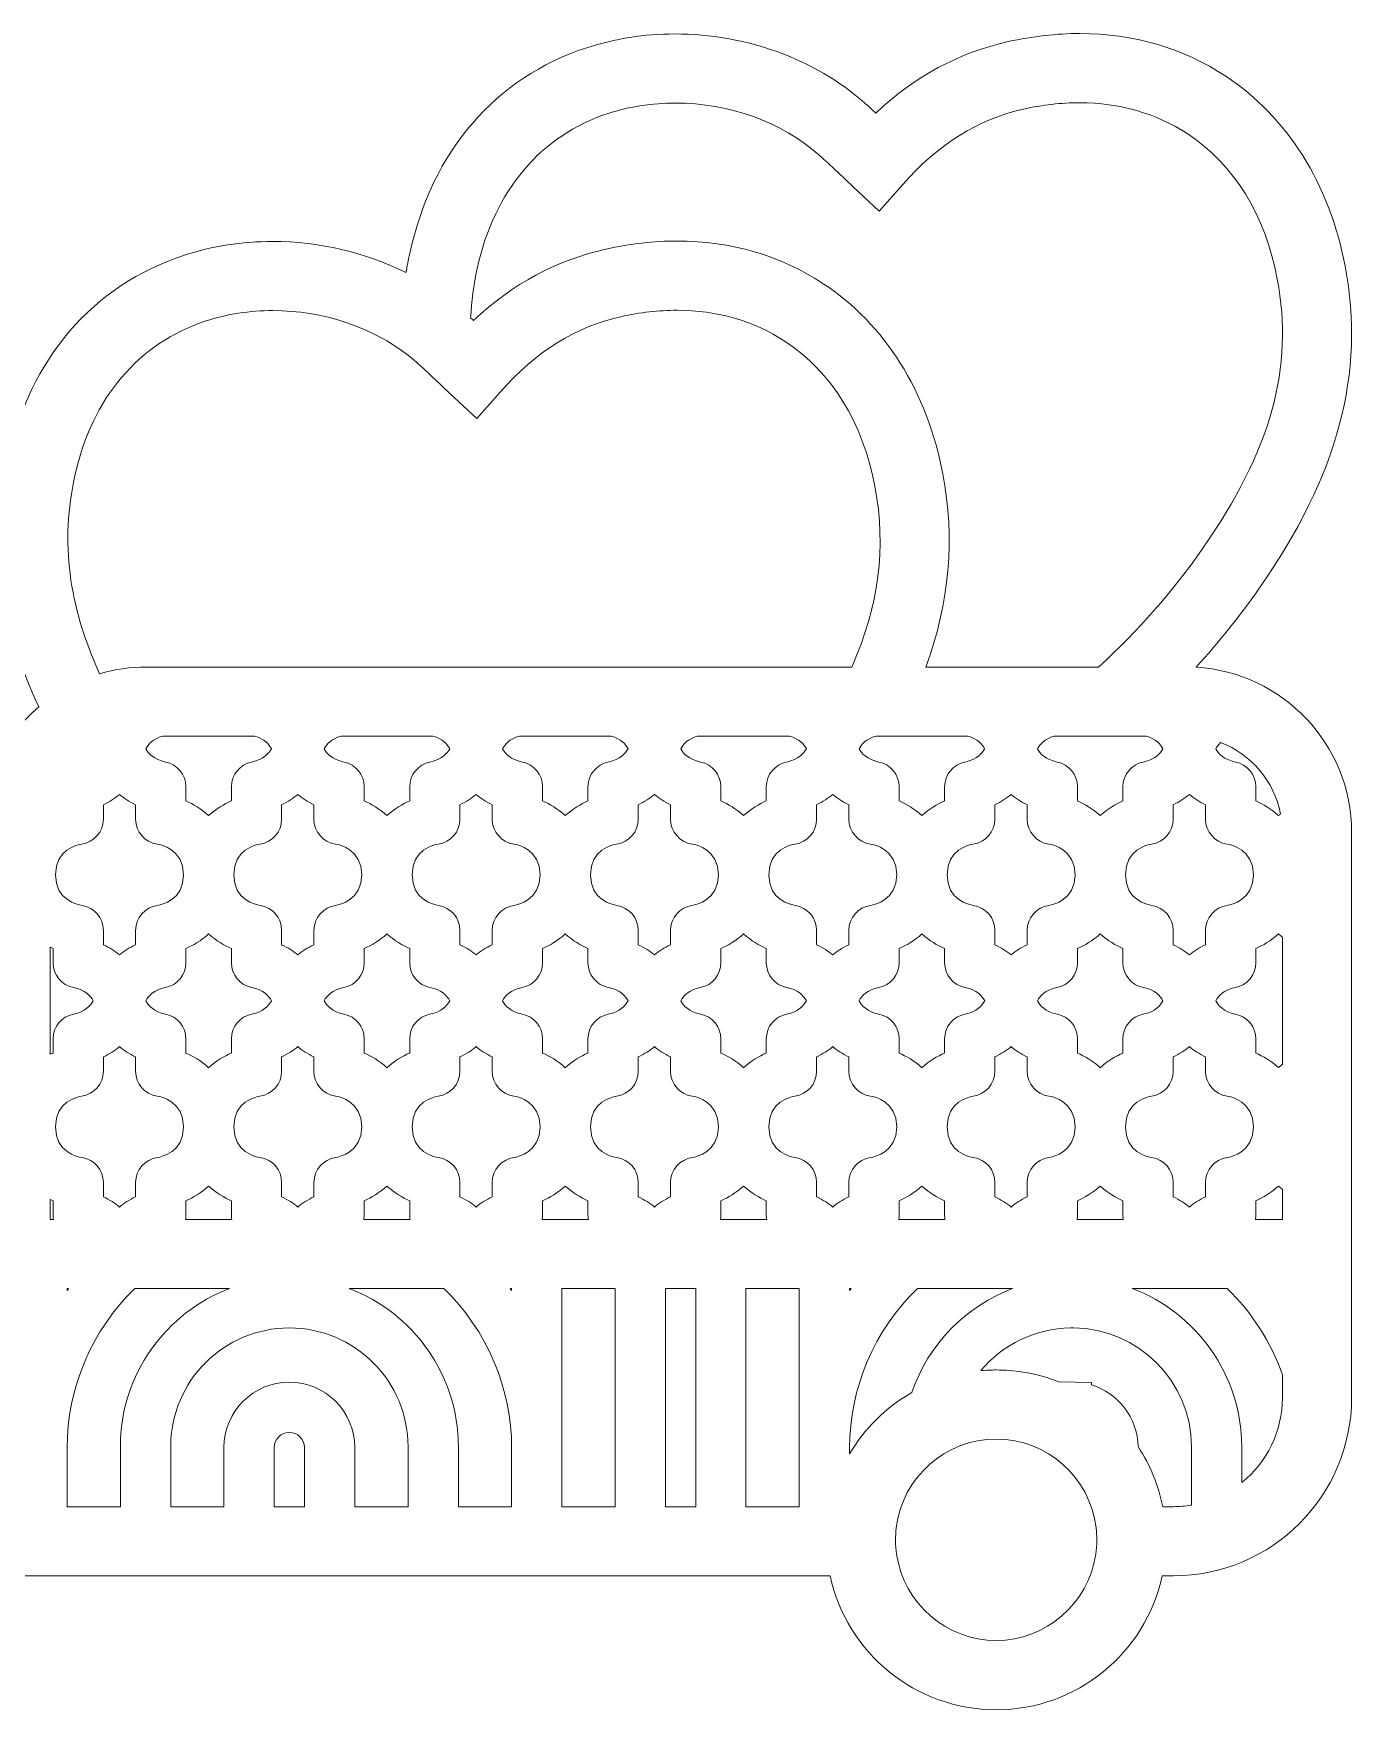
# Model space of a CAD drawing. Extents: x 14 to 2068, y -1996 to -61.
# Drawn here: x 997.9 to 1209.7, y -333.3 to -66.7 of the extents above; entities that cross this region are included whole.
import ezdxf

# ---------------------------------------------------------------- set-up
doc = ezdxf.new("R2010")
doc.units = 0
doc.header["$MEASUREMENT"] = 0
doc.layers.add('Layer 1', color=7, linetype='Continuous', lineweight=0)

msp = doc.modelspace()

# ---------------------------------------------------------------- linework, layer by layer
at = {"layer": 'Layer 1'}
for points, knots in [([(958.98, -333.34), (946.01, -333.34), (935.08, -324.26), (932.52, -311.83), (932.52, -311.83), (898.77, -311.83), (898.77, -311.83), (892.27, -311.83), (886, -309.38), (881.12, -304.92), (876.24, -300.47), (873.22, -294.45), (872.62, -287.97), (872.54, -287.04), (872.5, -286.27), (872.5, -285.56), (872.5, -285.56), (872.5, -277.1), (872.5, -277.1), (872.5, -272.85), (873.54, -268.51), (875.51, -264.57), (879.95, -255.7), (888.53, -249.45), (897.91, -248.27), (897.91, -248.27), (898.1, -248.25), (898.1, -248.25), (898.1, -248.25), (898.21, -248.24), (898.24, -248.24), (898.24, -248.24), (909.01, -247.45), (909.01, -247.45), (909.01, -247.45), (909.01, -230.37), (909.01, -230.37), (909.01, -227.33), (911.47, -224.87), (914.51, -224.87), (917.54, -224.87), (920.01, -227.33), (920.01, -230.37), (920.01, -230.37), (920.01, -246.65), (920.01, -246.65), (920.01, -246.65), (927.4, -246.11), (927.4, -246.11), (927.4, -246.11), (933.45, -220.72), (933.45, -220.72), (936.66, -207.25), (950.54, -196.3), (964.39, -196.3), (964.39, -196.3), (989.54, -196.3), (989.54, -196.3), (989.54, -196.3), (989.54, -193.67), (989.54, -193.67), (989.54, -185.99), (992.92, -178.72), (998.7, -173.75), (992.45, -160.54), (990.81, -147.73), (993.69, -134.66), (997.28, -118.31), (1007.29, -106.68), (1021.86, -101.92), (1026.3, -100.46), (1031.02, -99.73), (1035.88, -99.73), (1043.29, -99.73), (1050.67, -101.47), (1057.1, -104.69), (1057.27, -103.68), (1057.46, -102.67), (1057.69, -101.66), (1061.28, -85.31), (1071.29, -73.68), (1085.86, -68.92), (1090.3, -67.46), (1095.02, -66.73), (1099.88, -66.73), (1111.16, -66.73), (1122.15, -70.72), (1130.03, -77.68), (1130.64, -78.21), (1131.23, -78.75), (1131.82, -79.3), (1138.1, -73.43), (1145.02, -69.71), (1152.9, -67.95), (1156.75, -67.1), (1160.56, -66.66), (1164.24, -66.66), (1172.83, -66.66), (1180.65, -68.94), (1187.48, -73.44), (1197.26, -79.89), (1204.01, -90.63), (1206.48, -103.67), (1209.7, -120.64), (1205.34, -136.93), (1192.77, -154.95), (1189.74, -159.28), (1186.39, -163.47), (1182.76, -167.44), (1196.53, -168.24), (1207.5, -179.69), (1207.5, -193.67), (1207.5, -193.67), (1207.5, -260.1), (1207.5, -260.1), (1207.5, -260.21), (1207.49, -260.45), (1207.49, -260.45), (1207.49, -260.52), (1207.5, -260.59), (1207.5, -260.67), (1207.5, -260.67), (1207.5, -283.59), (1207.5, -283.59), (1207.5, -299.21), (1194.78, -311.93), (1179.15, -311.93), (1179.15, -311.93), (1177.37, -311.93), (1177.37, -311.93), (1174.72, -324.24), (1163.81, -333.22), (1150.98, -333.22), (1138.14, -333.22), (1127.22, -324.24), (1124.57, -311.93), (1124.57, -311.93), (985.4, -311.93), (985.4, -311.93), (982.81, -324.31), (971.9, -333.34), (958.98, -333.34)], [0, 0, 0, 0, 1, 1, 1, 2, 2, 2, 3, 3, 3, 4, 4, 4, 5, 5, 5, 6, 6, 6, 7, 7, 7, 8, 8, 8, 9, 9, 9, 10, 10, 10, 11, 11, 11, 12, 12, 12, 13, 13, 13, 14, 14, 14, 15, 15, 15, 16, 16, 16, 17, 17, 17, 18, 18, 18, 19, 19, 19, 20, 20, 20, 21, 21, 21, 22, 22, 22, 23, 23, 23, 24, 24, 24, 25, 25, 25, 26, 26, 26, 27, 27, 27, 28, 28, 28, 29, 29, 29, 30, 30, 30, 31, 31, 31, 32, 32, 32, 33, 33, 33, 34, 34, 34, 35, 35, 35, 36, 36, 36, 37, 37, 37, 38, 38, 38, 39, 39, 39, 40, 40, 40, 41, 41, 41, 42, 42, 42, 43, 43, 43, 44, 44, 44, 45, 45, 45, 46, 46, 46, 47, 47, 47, 47]), ([(1167.27, -167.4), (1173.56, -161.62), (1179.09, -155.32), (1183.75, -148.66), (1194.67, -133.02), (1198.35, -119.77), (1195.68, -105.72), (1193.74, -95.48), (1188.82, -87.5), (1181.43, -82.63), (1176.42, -79.34), (1170.63, -77.67), (1164.21, -77.67), (1161.34, -77.67), (1158.34, -78.01), (1155.3, -78.69), (1148.09, -80.29), (1141.81, -84.21), (1136.1, -90.67), (1136.1, -90.67), (1132.36, -94.89), (1132.36, -94.89), (1132.36, -94.89), (1128.23, -91.04), (1128.23, -91.04), (1128.23, -91.04), (1125.73, -88.68), (1125.73, -88.68), (1124.65, -87.65), (1123.71, -86.77), (1122.76, -85.93), (1116.85, -80.71), (1108.53, -77.72), (1099.94, -77.72), (1096.24, -77.72), (1092.66, -78.27), (1089.27, -79.37), (1078.55, -82.88), (1071.15, -91.63), (1068.43, -104.02), (1067.85, -106.62), (1067.51, -109.27), (1067.39, -111.9), (1067.53, -112.03), (1067.68, -112.17), (1067.82, -112.3), (1074.1, -106.43), (1081.03, -102.71), (1088.9, -100.95), (1092.75, -100.1), (1096.56, -99.66), (1100.24, -99.66), (1108.83, -99.66), (1116.65, -101.94), (1123.48, -106.44), (1133.26, -112.89), (1140.01, -123.63), (1142.48, -136.67), (1144.44, -146.99), (1143.57, -157.09), (1139.8, -167.4), (1139.8, -167.4), (1167.27, -167.4), (1167.27, -167.4)], [0, 0, 0, 0, 1, 1, 1, 2, 2, 2, 3, 3, 3, 4, 4, 4, 5, 5, 5, 6, 6, 6, 7, 7, 7, 8, 8, 8, 9, 9, 9, 10, 10, 10, 11, 11, 11, 12, 12, 12, 13, 13, 13, 14, 14, 14, 15, 15, 15, 16, 16, 16, 17, 17, 17, 18, 18, 18, 19, 19, 19, 20, 20, 20, 21, 21, 21, 21]), ([(1035.94, -110.72), (1032.24, -110.72), (1028.66, -111.27), (1025.27, -112.37), (1014.55, -115.88), (1007.15, -124.63), (1004.43, -137.02), (1002.14, -147.4), (1003.43, -157.72), (1008.38, -168.47), (1010.78, -167.76), (1013.27, -167.4), (1015.81, -167.4), (1015.81, -167.4), (1127.99, -167.4), (1127.99, -167.4), (1132.35, -157.61), (1133.52, -148.44), (1131.68, -138.72), (1129.74, -128.48), (1124.82, -120.5), (1117.43, -115.63), (1112.42, -112.34), (1106.63, -110.67), (1100.21, -110.67), (1097.34, -110.67), (1094.34, -111.01), (1091.3, -111.69), (1084.09, -113.29), (1077.81, -117.21), (1072.1, -123.67), (1072.1, -123.67), (1068.36, -127.89), (1068.36, -127.89), (1068.36, -127.89), (1064.04, -123.86), (1064.04, -123.86), (1063.58, -123.43), (1063.13, -123.01), (1062.71, -122.6), (1062.71, -122.6), (1061.73, -121.68), (1061.73, -121.68), (1060.65, -120.65), (1059.71, -119.77), (1058.76, -118.93), (1058.35, -118.56), (1057.92, -118.21), (1057.5, -117.87), (1051.72, -113.33), (1043.86, -110.72), (1035.94, -110.72)], [0, 0, 0, 0, 1, 1, 1, 2, 2, 2, 3, 3, 3, 4, 4, 4, 5, 5, 5, 6, 6, 6, 7, 7, 7, 8, 8, 8, 9, 9, 9, 10, 10, 10, 11, 11, 11, 12, 12, 12, 13, 13, 13, 14, 14, 14, 15, 15, 15, 16, 16, 16, 17, 17, 17, 17]), ([(1022.1, -188.7), (1023.23, -189.2), (1024.52, -189.95), (1025.72, -191.03), (1026.92, -189.95), (1028.21, -189.2), (1029.33, -188.7), (1029.33, -188.7), (1029.33, -186.43), (1029.33, -186.43), (1029.33, -184.53), (1030.69, -182.88), (1032.56, -182.51), (1034.47, -182.13), (1035.32, -181.13), (1035.7, -180.39), (1035.35, -179.73), (1034.61, -178.83), (1033.03, -178.4), (1033.03, -178.4), (1018.41, -178.4), (1018.41, -178.4), (1016.83, -178.83), (1016.09, -179.73), (1015.74, -180.4), (1016.12, -181.13), (1016.97, -182.13), (1018.88, -182.51), (1020.75, -182.88), (1022.1, -184.53), (1022.1, -186.43), (1022.1, -186.43), (1022.1, -188.7), (1022.1, -188.7)], [0, 0, 0, 0, 1, 1, 1, 2, 2, 2, 3, 3, 3, 4, 4, 4, 5, 5, 5, 6, 6, 6, 7, 7, 7, 8, 8, 8, 9, 9, 9, 10, 10, 10, 11, 11, 11, 11]), ([(1050.46, -188.7), (1051.59, -189.2), (1052.88, -189.95), (1054.08, -191.03), (1055.28, -189.95), (1056.57, -189.2), (1057.69, -188.7), (1057.69, -188.7), (1057.69, -186.43), (1057.69, -186.43), (1057.69, -184.53), (1059.05, -182.88), (1060.92, -182.51), (1062.83, -182.13), (1063.68, -181.13), (1064.06, -180.39), (1063.71, -179.73), (1062.97, -178.83), (1061.38, -178.4), (1061.38, -178.4), (1046.77, -178.4), (1046.77, -178.4), (1045.19, -178.83), (1044.45, -179.73), (1044.1, -180.4), (1044.48, -181.13), (1045.33, -182.13), (1047.24, -182.51), (1049.11, -182.88), (1050.46, -184.53), (1050.46, -186.43), (1050.46, -186.43), (1050.46, -188.7), (1050.46, -188.7)], [0, 0, 0, 0, 1, 1, 1, 2, 2, 2, 3, 3, 3, 4, 4, 4, 5, 5, 5, 6, 6, 6, 7, 7, 7, 8, 8, 8, 9, 9, 9, 10, 10, 10, 11, 11, 11, 11]), ([(1078.82, -188.7), (1079.95, -189.2), (1081.24, -189.95), (1082.44, -191.03), (1083.64, -189.95), (1084.93, -189.2), (1086.05, -188.7), (1086.05, -188.7), (1086.05, -186.43), (1086.05, -186.43), (1086.05, -184.53), (1087.41, -182.88), (1089.28, -182.51), (1091.18, -182.13), (1092.04, -181.13), (1092.42, -180.39), (1092.07, -179.73), (1091.33, -178.83), (1089.74, -178.4), (1089.74, -178.4), (1075.14, -178.4), (1075.14, -178.4), (1073.56, -178.83), (1072.81, -179.75), (1072.47, -180.41), (1072.85, -181.14), (1073.7, -182.14), (1075.6, -182.51), (1077.47, -182.88), (1078.82, -184.53), (1078.82, -186.43), (1078.82, -186.43), (1078.82, -188.7), (1078.82, -188.7)], [0, 0, 0, 0, 1, 1, 1, 2, 2, 2, 3, 3, 3, 4, 4, 4, 5, 5, 5, 6, 6, 6, 7, 7, 7, 8, 8, 8, 9, 9, 9, 10, 10, 10, 11, 11, 11, 11]), ([(1107.18, -188.7), (1108.31, -189.2), (1109.6, -189.95), (1110.8, -191.03), (1112, -189.95), (1113.29, -189.2), (1114.41, -188.7), (1114.41, -188.7), (1114.41, -186.43), (1114.41, -186.43), (1114.41, -184.53), (1115.77, -182.88), (1117.64, -182.51), (1119.54, -182.13), (1120.4, -181.13), (1120.78, -180.39), (1120.43, -179.73), (1119.69, -178.83), (1118.1, -178.4), (1118.1, -178.4), (1103.49, -178.4), (1103.49, -178.4), (1101.91, -178.83), (1101.16, -179.73), (1100.82, -180.4), (1101.2, -181.13), (1102.05, -182.13), (1103.96, -182.51), (1105.83, -182.88), (1107.18, -184.53), (1107.18, -186.43), (1107.18, -186.43), (1107.18, -188.7), (1107.18, -188.7)], [0, 0, 0, 0, 1, 1, 1, 2, 2, 2, 3, 3, 3, 4, 4, 4, 5, 5, 5, 6, 6, 6, 7, 7, 7, 8, 8, 8, 9, 9, 9, 10, 10, 10, 11, 11, 11, 11]), ([(1135.54, -188.7), (1136.66, -189.2), (1137.96, -189.95), (1139.16, -191.03), (1140.36, -189.95), (1141.65, -189.2), (1142.77, -188.7), (1142.77, -188.7), (1142.77, -186.43), (1142.77, -186.43), (1142.77, -184.53), (1144.13, -182.88), (1146, -182.51), (1147.9, -182.13), (1148.76, -181.13), (1149.13, -180.39), (1148.79, -179.73), (1148.05, -178.83), (1146.46, -178.4), (1146.46, -178.4), (1131.85, -178.4), (1131.85, -178.4), (1130.27, -178.83), (1129.52, -179.73), (1129.18, -180.4), (1129.56, -181.13), (1130.41, -182.13), (1132.32, -182.51), (1134.18, -182.88), (1135.54, -184.53), (1135.54, -186.43), (1135.54, -186.43), (1135.54, -188.7), (1135.54, -188.7)], [0, 0, 0, 0, 1, 1, 1, 2, 2, 2, 3, 3, 3, 4, 4, 4, 5, 5, 5, 6, 6, 6, 7, 7, 7, 8, 8, 8, 9, 9, 9, 10, 10, 10, 11, 11, 11, 11]), ([(1163.9, -188.7), (1165.02, -189.2), (1166.32, -189.95), (1167.52, -191.03), (1168.72, -189.95), (1170.01, -189.2), (1171.13, -188.7), (1171.13, -188.7), (1171.13, -186.43), (1171.13, -186.43), (1171.13, -184.53), (1172.49, -182.88), (1174.36, -182.51), (1176.26, -182.13), (1177.12, -181.13), (1177.49, -180.39), (1177.15, -179.73), (1176.41, -178.83), (1174.82, -178.4), (1174.82, -178.4), (1160.21, -178.4), (1160.21, -178.4), (1158.64, -178.83), (1157.89, -179.75), (1157.54, -180.41), (1157.92, -181.14), (1158.78, -182.14), (1160.67, -182.51), (1162.54, -182.88), (1163.9, -184.53), (1163.9, -186.43), (1163.9, -186.43), (1163.9, -188.7), (1163.9, -188.7)], [0, 0, 0, 0, 1, 1, 1, 2, 2, 2, 3, 3, 3, 4, 4, 4, 5, 5, 5, 6, 6, 6, 7, 7, 7, 8, 8, 8, 9, 9, 9, 10, 10, 10, 11, 11, 11, 11]), ([(1192.26, -188.7), (1193.38, -189.2), (1194.67, -189.94), (1195.87, -191.02), (1195.98, -190.92), (1196.09, -190.83), (1196.2, -190.74), (1195.19, -185.61), (1191.56, -181.29), (1186.66, -179.41), (1186.3, -179.75), (1186.06, -180.11), (1185.9, -180.4), (1186.28, -181.14), (1187.13, -182.14), (1189.03, -182.51), (1190.9, -182.88), (1192.26, -184.53), (1192.26, -186.43), (1192.26, -186.43), (1192.26, -188.7), (1192.26, -188.7)], [0, 0, 0, 0, 1, 1, 1, 2, 2, 2, 3, 3, 3, 4, 4, 4, 5, 5, 5, 6, 6, 6, 7, 7, 7, 7]), ([(1008.98, -211.56), (1009.98, -212.03), (1010.83, -212.6), (1011.54, -213.19), (1012.26, -212.6), (1013.1, -212.03), (1014.1, -211.56), (1014.1, -211.56), (1014.1, -209.28), (1014.1, -209.28), (1014.1, -207.29), (1015.59, -205.59), (1017.56, -205.32), (1018.23, -205.21), (1021.72, -204.46), (1021.72, -200.44), (1021.72, -196.41), (1018.23, -195.67), (1017.53, -195.56), (1015.58, -195.28), (1014.1, -193.57), (1014.1, -191.6), (1014.1, -191.6), (1014.1, -189.31), (1014.1, -189.31), (1013.1, -188.84), (1012.26, -188.28), (1011.54, -187.68), (1010.83, -188.28), (1009.98, -188.84), (1008.98, -189.31), (1008.98, -189.31), (1008.98, -191.6), (1008.98, -191.6), (1008.98, -193.58), (1007.49, -195.29), (1005.52, -195.56), (1004.85, -195.67), (1001.36, -196.41), (1001.36, -200.44), (1001.36, -204.46), (1004.85, -205.21), (1005.55, -205.32), (1007.5, -205.6), (1008.98, -207.3), (1008.98, -209.28), (1008.98, -209.28), (1008.98, -211.56), (1008.98, -211.56)], [0, 0, 0, 0, 1, 1, 1, 2, 2, 2, 3, 3, 3, 4, 4, 4, 5, 5, 5, 6, 6, 6, 7, 7, 7, 8, 8, 8, 9, 9, 9, 10, 10, 10, 11, 11, 11, 12, 12, 12, 13, 13, 13, 14, 14, 14, 15, 15, 15, 16, 16, 16, 16]), ([(1037.33, -211.56), (1038.34, -212.03), (1039.18, -212.6), (1039.9, -213.19), (1040.61, -212.6), (1041.46, -212.03), (1042.46, -211.56), (1042.46, -211.56), (1042.46, -209.28), (1042.46, -209.28), (1042.46, -207.29), (1043.95, -205.59), (1045.92, -205.32), (1046.59, -205.21), (1050.08, -204.46), (1050.08, -200.44), (1050.08, -196.41), (1046.59, -195.67), (1045.89, -195.56), (1043.94, -195.28), (1042.46, -193.57), (1042.46, -191.6), (1042.46, -191.6), (1042.46, -189.31), (1042.46, -189.31), (1041.46, -188.84), (1040.61, -188.28), (1039.9, -187.68), (1039.18, -188.28), (1038.34, -188.84), (1037.33, -189.31), (1037.33, -189.31), (1037.33, -191.6), (1037.33, -191.6), (1037.33, -193.58), (1035.85, -195.29), (1033.88, -195.56), (1033.21, -195.67), (1029.72, -196.41), (1029.72, -200.44), (1029.72, -204.46), (1033.21, -205.21), (1033.91, -205.32), (1035.86, -205.6), (1037.33, -207.3), (1037.33, -209.28), (1037.33, -209.28), (1037.33, -211.56), (1037.33, -211.56)], [0, 0, 0, 0, 1, 1, 1, 2, 2, 2, 3, 3, 3, 4, 4, 4, 5, 5, 5, 6, 6, 6, 7, 7, 7, 8, 8, 8, 9, 9, 9, 10, 10, 10, 11, 11, 11, 12, 12, 12, 13, 13, 13, 14, 14, 14, 15, 15, 15, 16, 16, 16, 16]), ([(1065.69, -211.56), (1066.7, -212.03), (1067.54, -212.6), (1068.26, -213.19), (1068.97, -212.6), (1069.82, -212.03), (1070.82, -211.56), (1070.82, -211.56), (1070.82, -209.28), (1070.82, -209.28), (1070.82, -207.29), (1072.31, -205.59), (1074.28, -205.32), (1074.95, -205.21), (1078.44, -204.46), (1078.44, -200.44), (1078.44, -196.41), (1074.95, -195.67), (1074.25, -195.56), (1072.3, -195.28), (1070.82, -193.57), (1070.82, -191.6), (1070.82, -191.6), (1070.82, -189.31), (1070.82, -189.31), (1069.82, -188.84), (1068.97, -188.28), (1068.26, -187.68), (1067.54, -188.28), (1066.7, -188.84), (1065.69, -189.31), (1065.69, -189.31), (1065.69, -191.6), (1065.69, -191.6), (1065.69, -193.58), (1064.21, -195.29), (1062.24, -195.56), (1061.57, -195.67), (1058.08, -196.41), (1058.08, -200.44), (1058.08, -204.46), (1061.57, -205.21), (1062.27, -205.32), (1064.22, -205.6), (1065.69, -207.3), (1065.69, -209.28), (1065.69, -209.28), (1065.69, -211.56), (1065.69, -211.56)], [0, 0, 0, 0, 1, 1, 1, 2, 2, 2, 3, 3, 3, 4, 4, 4, 5, 5, 5, 6, 6, 6, 7, 7, 7, 8, 8, 8, 9, 9, 9, 10, 10, 10, 11, 11, 11, 12, 12, 12, 13, 13, 13, 14, 14, 14, 15, 15, 15, 16, 16, 16, 16]), ([(1094.05, -211.56), (1095.06, -212.03), (1095.9, -212.6), (1096.62, -213.19), (1097.33, -212.6), (1098.18, -212.03), (1099.18, -211.56), (1099.18, -211.56), (1099.18, -209.28), (1099.18, -209.28), (1099.18, -207.29), (1100.67, -205.59), (1102.64, -205.32), (1103.31, -205.21), (1106.8, -204.46), (1106.8, -200.44), (1106.8, -196.41), (1103.31, -195.67), (1102.61, -195.56), (1100.66, -195.28), (1099.18, -193.57), (1099.18, -191.6), (1099.18, -191.6), (1099.18, -189.31), (1099.18, -189.31), (1098.18, -188.84), (1097.33, -188.28), (1096.62, -187.68), (1095.9, -188.28), (1095.06, -188.84), (1094.05, -189.31), (1094.05, -189.31), (1094.05, -191.6), (1094.05, -191.6), (1094.05, -193.58), (1092.57, -195.29), (1090.6, -195.56), (1089.93, -195.67), (1086.44, -196.41), (1086.44, -200.44), (1086.44, -204.46), (1089.93, -205.21), (1090.63, -205.32), (1092.58, -205.6), (1094.05, -207.3), (1094.05, -209.28), (1094.05, -209.28), (1094.05, -211.56), (1094.05, -211.56)], [0, 0, 0, 0, 1, 1, 1, 2, 2, 2, 3, 3, 3, 4, 4, 4, 5, 5, 5, 6, 6, 6, 7, 7, 7, 8, 8, 8, 9, 9, 9, 10, 10, 10, 11, 11, 11, 12, 12, 12, 13, 13, 13, 14, 14, 14, 15, 15, 15, 16, 16, 16, 16]), ([(1122.41, -211.56), (1123.41, -212.03), (1124.26, -212.6), (1124.98, -213.19), (1125.69, -212.6), (1126.54, -212.03), (1127.54, -211.56), (1127.54, -211.56), (1127.54, -209.28), (1127.54, -209.28), (1127.54, -207.29), (1129.03, -205.59), (1130.99, -205.32), (1131.67, -205.21), (1135.16, -204.46), (1135.16, -200.44), (1135.16, -196.41), (1131.67, -195.67), (1130.97, -195.56), (1129.02, -195.28), (1127.54, -193.57), (1127.54, -191.6), (1127.54, -191.6), (1127.54, -189.31), (1127.54, -189.31), (1126.54, -188.84), (1125.69, -188.28), (1124.98, -187.68), (1124.26, -188.28), (1123.41, -188.84), (1122.41, -189.31), (1122.41, -189.31), (1122.41, -191.6), (1122.41, -191.6), (1122.41, -193.58), (1120.93, -195.29), (1118.96, -195.56), (1118.29, -195.67), (1114.8, -196.41), (1114.8, -200.44), (1114.8, -204.46), (1118.29, -205.21), (1118.99, -205.32), (1120.94, -205.6), (1122.41, -207.3), (1122.41, -209.28), (1122.41, -209.28), (1122.41, -211.56), (1122.41, -211.56)], [0, 0, 0, 0, 1, 1, 1, 2, 2, 2, 3, 3, 3, 4, 4, 4, 5, 5, 5, 6, 6, 6, 7, 7, 7, 8, 8, 8, 9, 9, 9, 10, 10, 10, 11, 11, 11, 12, 12, 12, 13, 13, 13, 14, 14, 14, 15, 15, 15, 16, 16, 16, 16]), ([(1150.77, -211.56), (1151.77, -212.03), (1152.62, -212.6), (1153.34, -213.19), (1154.05, -212.6), (1154.9, -212.03), (1155.9, -211.56), (1155.9, -211.56), (1155.9, -209.28), (1155.9, -209.28), (1155.9, -207.29), (1157.39, -205.59), (1159.35, -205.32), (1160.03, -205.21), (1163.52, -204.46), (1163.52, -200.44), (1163.52, -196.41), (1160.03, -195.67), (1159.33, -195.56), (1157.38, -195.28), (1155.9, -193.57), (1155.9, -191.6), (1155.9, -191.6), (1155.9, -189.31), (1155.9, -189.31), (1154.9, -188.84), (1154.05, -188.28), (1153.34, -187.68), (1152.62, -188.28), (1151.77, -188.84), (1150.77, -189.31), (1150.77, -189.31), (1150.77, -191.6), (1150.77, -191.6), (1150.77, -193.58), (1149.29, -195.29), (1147.32, -195.56), (1146.64, -195.67), (1143.16, -196.41), (1143.16, -200.44), (1143.16, -204.46), (1146.65, -205.21), (1147.35, -205.32), (1149.3, -205.6), (1150.77, -207.3), (1150.77, -209.28), (1150.77, -209.28), (1150.77, -211.56), (1150.77, -211.56)], [0, 0, 0, 0, 1, 1, 1, 2, 2, 2, 3, 3, 3, 4, 4, 4, 5, 5, 5, 6, 6, 6, 7, 7, 7, 8, 8, 8, 9, 9, 9, 10, 10, 10, 11, 11, 11, 12, 12, 12, 13, 13, 13, 14, 14, 14, 15, 15, 15, 16, 16, 16, 16]), ([(1179.13, -211.56), (1180.13, -212.03), (1180.98, -212.6), (1181.7, -213.19), (1182.41, -212.6), (1183.26, -212.03), (1184.26, -211.56), (1184.26, -211.56), (1184.26, -209.28), (1184.26, -209.28), (1184.26, -207.29), (1185.75, -205.59), (1187.71, -205.32), (1188.39, -205.21), (1191.88, -204.46), (1191.88, -200.44), (1191.88, -196.41), (1188.39, -195.67), (1187.69, -195.56), (1185.74, -195.28), (1184.26, -193.57), (1184.26, -191.6), (1184.26, -191.6), (1184.26, -189.31), (1184.26, -189.31), (1183.26, -188.84), (1182.41, -188.28), (1181.7, -187.68), (1180.98, -188.28), (1180.13, -188.84), (1179.13, -189.31), (1179.13, -189.31), (1179.13, -191.6), (1179.13, -191.6), (1179.13, -193.58), (1177.65, -195.29), (1175.68, -195.56), (1175, -195.67), (1171.52, -196.41), (1171.52, -200.44), (1171.52, -204.46), (1175.01, -205.21), (1175.71, -205.32), (1177.66, -205.6), (1179.13, -207.3), (1179.13, -209.28), (1179.13, -209.28), (1179.13, -211.56), (1179.13, -211.56)], [0, 0, 0, 0, 1, 1, 1, 2, 2, 2, 3, 3, 3, 4, 4, 4, 5, 5, 5, 6, 6, 6, 7, 7, 7, 8, 8, 8, 9, 9, 9, 10, 10, 10, 11, 11, 11, 12, 12, 12, 13, 13, 13, 14, 14, 14, 15, 15, 15, 16, 16, 16, 16]), ([(1022.1, -228.79), (1023.23, -229.29), (1024.52, -230.04), (1025.72, -231.12), (1026.92, -230.04), (1028.21, -229.29), (1029.33, -228.79), (1029.33, -228.79), (1029.33, -226.52), (1029.33, -226.52), (1029.33, -224.62), (1030.69, -222.97), (1032.56, -222.6), (1034.47, -222.22), (1035.32, -221.22), (1035.7, -220.48), (1035.32, -219.75), (1034.47, -218.74), (1032.56, -218.37), (1030.69, -218), (1029.33, -216.35), (1029.33, -214.44), (1029.33, -214.44), (1029.33, -212.18), (1029.33, -212.18), (1028.21, -211.67), (1026.92, -210.93), (1025.72, -209.85), (1024.52, -210.93), (1023.23, -211.67), (1022.1, -212.18), (1022.1, -212.18), (1022.1, -214.44), (1022.1, -214.44), (1022.1, -216.35), (1020.75, -218), (1018.88, -218.37), (1016.97, -218.74), (1016.12, -219.75), (1015.74, -220.48), (1016.12, -221.22), (1016.97, -222.22), (1018.88, -222.6), (1020.75, -222.97), (1022.1, -224.62), (1022.1, -226.52), (1022.1, -226.52), (1022.1, -228.79), (1022.1, -228.79)], [0, 0, 0, 0, 1, 1, 1, 2, 2, 2, 3, 3, 3, 4, 4, 4, 5, 5, 5, 6, 6, 6, 7, 7, 7, 8, 8, 8, 9, 9, 9, 10, 10, 10, 11, 11, 11, 12, 12, 12, 13, 13, 13, 14, 14, 14, 15, 15, 15, 16, 16, 16, 16]), ([(1050.46, -228.79), (1051.59, -229.29), (1052.88, -230.04), (1054.08, -231.12), (1055.28, -230.04), (1056.57, -229.29), (1057.69, -228.79), (1057.69, -228.79), (1057.69, -226.52), (1057.69, -226.52), (1057.69, -224.62), (1059.05, -222.97), (1060.92, -222.6), (1062.83, -222.22), (1063.68, -221.22), (1064.06, -220.48), (1063.68, -219.75), (1062.83, -218.74), (1060.92, -218.37), (1059.05, -218), (1057.69, -216.35), (1057.69, -214.44), (1057.69, -214.44), (1057.69, -212.18), (1057.69, -212.18), (1056.57, -211.67), (1055.28, -210.93), (1054.08, -209.85), (1052.88, -210.93), (1051.59, -211.67), (1050.46, -212.18), (1050.46, -212.18), (1050.46, -214.44), (1050.46, -214.44), (1050.46, -216.35), (1049.11, -218), (1047.24, -218.37), (1045.33, -218.74), (1044.48, -219.75), (1044.1, -220.48), (1044.48, -221.22), (1045.33, -222.22), (1047.24, -222.6), (1049.11, -222.97), (1050.46, -224.62), (1050.46, -226.52), (1050.46, -226.52), (1050.46, -228.79), (1050.46, -228.79)], [0, 0, 0, 0, 1, 1, 1, 2, 2, 2, 3, 3, 3, 4, 4, 4, 5, 5, 5, 6, 6, 6, 7, 7, 7, 8, 8, 8, 9, 9, 9, 10, 10, 10, 11, 11, 11, 12, 12, 12, 13, 13, 13, 14, 14, 14, 15, 15, 15, 16, 16, 16, 16]), ([(1078.82, -228.79), (1079.95, -229.29), (1081.24, -230.04), (1082.44, -231.12), (1083.64, -230.04), (1084.93, -229.29), (1086.05, -228.79), (1086.05, -228.79), (1086.05, -226.52), (1086.05, -226.52), (1086.05, -224.62), (1087.41, -222.97), (1089.28, -222.6), (1091.19, -222.22), (1092.04, -221.22), (1092.42, -220.48), (1092.04, -219.75), (1091.19, -218.74), (1089.28, -218.37), (1087.41, -218), (1086.05, -216.35), (1086.05, -214.44), (1086.05, -214.44), (1086.05, -212.18), (1086.05, -212.18), (1084.93, -211.67), (1083.64, -210.93), (1082.44, -209.85), (1081.24, -210.93), (1079.95, -211.67), (1078.82, -212.18), (1078.82, -212.18), (1078.82, -214.44), (1078.82, -214.44), (1078.82, -216.35), (1077.47, -218), (1075.6, -218.37), (1073.69, -218.74), (1072.84, -219.75), (1072.46, -220.48), (1072.84, -221.22), (1073.69, -222.22), (1075.6, -222.6), (1077.47, -222.97), (1078.82, -224.62), (1078.82, -226.52), (1078.82, -226.52), (1078.82, -228.79), (1078.82, -228.79)], [0, 0, 0, 0, 1, 1, 1, 2, 2, 2, 3, 3, 3, 4, 4, 4, 5, 5, 5, 6, 6, 6, 7, 7, 7, 8, 8, 8, 9, 9, 9, 10, 10, 10, 11, 11, 11, 12, 12, 12, 13, 13, 13, 14, 14, 14, 15, 15, 15, 16, 16, 16, 16]), ([(1107.18, -228.79), (1108.31, -229.29), (1109.6, -230.04), (1110.8, -231.12), (1112, -230.04), (1113.29, -229.29), (1114.41, -228.79), (1114.41, -228.79), (1114.41, -226.52), (1114.41, -226.52), (1114.41, -224.62), (1115.77, -222.97), (1117.64, -222.6), (1119.54, -222.22), (1120.4, -221.22), (1120.78, -220.48), (1120.4, -219.75), (1119.55, -218.74), (1117.64, -218.37), (1115.77, -218), (1114.41, -216.35), (1114.41, -214.44), (1114.41, -214.44), (1114.41, -212.18), (1114.41, -212.18), (1113.29, -211.67), (1112, -210.93), (1110.8, -209.85), (1109.6, -210.93), (1108.31, -211.67), (1107.18, -212.18), (1107.18, -212.18), (1107.18, -214.44), (1107.18, -214.44), (1107.18, -216.35), (1105.83, -218), (1103.96, -218.37), (1102.05, -218.74), (1101.2, -219.75), (1100.82, -220.48), (1101.2, -221.22), (1102.05, -222.22), (1103.96, -222.6), (1105.83, -222.97), (1107.18, -224.62), (1107.18, -226.52), (1107.18, -226.52), (1107.18, -228.79), (1107.18, -228.79)], [0, 0, 0, 0, 1, 1, 1, 2, 2, 2, 3, 3, 3, 4, 4, 4, 5, 5, 5, 6, 6, 6, 7, 7, 7, 8, 8, 8, 9, 9, 9, 10, 10, 10, 11, 11, 11, 12, 12, 12, 13, 13, 13, 14, 14, 14, 15, 15, 15, 16, 16, 16, 16]), ([(1135.54, -228.79), (1136.66, -229.29), (1137.96, -230.04), (1139.16, -231.12), (1140.36, -230.04), (1141.65, -229.29), (1142.77, -228.79), (1142.77, -228.79), (1142.77, -226.52), (1142.77, -226.52), (1142.77, -224.62), (1144.13, -222.97), (1146, -222.6), (1147.9, -222.22), (1148.76, -221.22), (1149.14, -220.48), (1148.76, -219.75), (1147.9, -218.74), (1146, -218.37), (1144.13, -218), (1142.77, -216.35), (1142.77, -214.44), (1142.77, -214.44), (1142.77, -212.18), (1142.77, -212.18), (1141.65, -211.67), (1140.36, -210.93), (1139.16, -209.85), (1137.96, -210.93), (1136.66, -211.67), (1135.54, -212.18), (1135.54, -212.18), (1135.54, -214.44), (1135.54, -214.44), (1135.54, -216.35), (1134.18, -218), (1132.31, -218.37), (1130.41, -218.74), (1129.56, -219.75), (1129.18, -220.48), (1129.56, -221.22), (1130.41, -222.22), (1132.32, -222.6), (1134.18, -222.97), (1135.54, -224.62), (1135.54, -226.52), (1135.54, -226.52), (1135.54, -228.79), (1135.54, -228.79)], [0, 0, 0, 0, 1, 1, 1, 2, 2, 2, 3, 3, 3, 4, 4, 4, 5, 5, 5, 6, 6, 6, 7, 7, 7, 8, 8, 8, 9, 9, 9, 10, 10, 10, 11, 11, 11, 12, 12, 12, 13, 13, 13, 14, 14, 14, 15, 15, 15, 16, 16, 16, 16]), ([(1163.9, -228.79), (1165.02, -229.29), (1166.32, -230.04), (1167.52, -231.12), (1168.72, -230.04), (1170.01, -229.29), (1171.13, -228.79), (1171.13, -228.79), (1171.13, -226.52), (1171.13, -226.52), (1171.13, -224.62), (1172.49, -222.97), (1174.36, -222.6), (1176.26, -222.22), (1177.12, -221.22), (1177.49, -220.48), (1177.12, -219.75), (1176.26, -218.74), (1174.36, -218.37), (1172.49, -218), (1171.13, -216.35), (1171.13, -214.44), (1171.13, -214.44), (1171.13, -212.18), (1171.13, -212.18), (1170.01, -211.67), (1168.72, -210.93), (1167.52, -209.85), (1166.32, -210.93), (1165.02, -211.67), (1163.9, -212.18), (1163.9, -212.18), (1163.9, -214.44), (1163.9, -214.44), (1163.9, -216.35), (1162.54, -218), (1160.67, -218.37), (1158.77, -218.74), (1157.91, -219.75), (1157.54, -220.48), (1157.91, -221.22), (1158.77, -222.22), (1160.67, -222.6), (1162.54, -222.97), (1163.9, -224.62), (1163.9, -226.52), (1163.9, -226.52), (1163.9, -228.79), (1163.9, -228.79)], [0, 0, 0, 0, 1, 1, 1, 2, 2, 2, 3, 3, 3, 4, 4, 4, 5, 5, 5, 6, 6, 6, 7, 7, 7, 8, 8, 8, 9, 9, 9, 10, 10, 10, 11, 11, 11, 12, 12, 12, 13, 13, 13, 14, 14, 14, 15, 15, 15, 16, 16, 16, 16]), ([(1192.26, -228.79), (1193.38, -229.29), (1194.67, -230.03), (1195.87, -231.11), (1196.07, -230.93), (1196.28, -230.75), (1196.5, -230.58), (1196.5, -230.58), (1196.5, -210.38), (1196.5, -210.38), (1196.28, -210.21), (1196.07, -210.04), (1195.87, -209.85), (1194.67, -210.93), (1193.38, -211.67), (1192.26, -212.18), (1192.26, -212.18), (1192.26, -214.44), (1192.26, -214.44), (1192.26, -216.35), (1190.9, -218), (1189.03, -218.37), (1187.13, -218.74), (1186.27, -219.75), (1185.9, -220.48), (1186.27, -221.22), (1187.13, -222.22), (1189.03, -222.6), (1190.9, -222.97), (1192.26, -224.62), (1192.26, -226.52), (1192.26, -226.52), (1192.26, -228.79), (1192.26, -228.79)], [0, 0, 0, 0, 1, 1, 1, 2, 2, 2, 3, 3, 3, 4, 4, 4, 5, 5, 5, 6, 6, 6, 7, 7, 7, 8, 8, 8, 9, 9, 9, 10, 10, 10, 11, 11, 11, 11]), ([(1000.54, -228.99), (1000.69, -228.92), (1000.83, -228.85), (1000.98, -228.79), (1000.98, -228.79), (1000.98, -226.52), (1000.98, -226.52), (1000.98, -224.62), (1002.33, -222.97), (1004.2, -222.6), (1006.11, -222.22), (1006.96, -221.22), (1007.34, -220.48), (1006.96, -219.75), (1006.11, -218.74), (1004.2, -218.37), (1002.33, -218), (1000.98, -216.35), (1000.98, -214.44), (1000.98, -214.44), (1000.98, -212.18), (1000.98, -212.18), (1000.83, -212.11), (1000.69, -212.04), (1000.54, -211.97), (1000.54, -211.97), (1000.54, -228.99), (1000.54, -228.99)], [0, 0, 0, 0, 1, 1, 1, 2, 2, 2, 3, 3, 3, 4, 4, 4, 5, 5, 5, 6, 6, 6, 7, 7, 7, 8, 8, 8, 9, 9, 9, 9]), ([(1008.98, -251.65), (1009.98, -252.12), (1010.83, -252.68), (1011.54, -253.28), (1012.26, -252.68), (1013.1, -252.12), (1014.1, -251.65), (1014.1, -251.65), (1014.1, -249.37), (1014.1, -249.37), (1014.1, -247.38), (1015.59, -245.68), (1017.56, -245.4), (1018.23, -245.3), (1021.72, -244.55), (1021.72, -240.53), (1021.72, -236.5), (1018.23, -235.75), (1017.53, -235.64), (1015.58, -235.36), (1014.1, -233.66), (1014.1, -231.69), (1014.1, -231.69), (1014.1, -229.4), (1014.1, -229.4), (1013.1, -228.93), (1012.26, -228.37), (1011.54, -227.77), (1010.83, -228.37), (1009.98, -228.93), (1008.98, -229.4), (1008.98, -229.4), (1008.98, -231.69), (1008.98, -231.69), (1008.98, -233.67), (1007.49, -235.38), (1005.52, -235.65), (1004.85, -235.75), (1001.36, -236.5), (1001.36, -240.53), (1001.36, -244.55), (1004.85, -245.3), (1005.55, -245.41), (1007.5, -245.69), (1008.98, -247.39), (1008.98, -249.37), (1008.98, -249.37), (1008.98, -251.65), (1008.98, -251.65)], [0, 0, 0, 0, 1, 1, 1, 2, 2, 2, 3, 3, 3, 4, 4, 4, 5, 5, 5, 6, 6, 6, 7, 7, 7, 8, 8, 8, 9, 9, 9, 10, 10, 10, 11, 11, 11, 12, 12, 12, 13, 13, 13, 14, 14, 14, 15, 15, 15, 16, 16, 16, 16]), ([(1037.33, -251.65), (1038.34, -252.12), (1039.18, -252.68), (1039.9, -253.28), (1040.61, -252.68), (1041.46, -252.12), (1042.46, -251.65), (1042.46, -251.65), (1042.46, -249.37), (1042.46, -249.37), (1042.46, -247.38), (1043.95, -245.68), (1045.92, -245.4), (1046.59, -245.3), (1050.08, -244.55), (1050.08, -240.53), (1050.08, -236.5), (1046.59, -235.75), (1045.89, -235.64), (1043.94, -235.36), (1042.46, -233.66), (1042.46, -231.69), (1042.46, -231.69), (1042.46, -229.4), (1042.46, -229.4), (1041.46, -228.93), (1040.61, -228.37), (1039.9, -227.77), (1039.18, -228.37), (1038.34, -228.93), (1037.33, -229.4), (1037.33, -229.4), (1037.33, -231.69), (1037.33, -231.69), (1037.33, -233.67), (1035.85, -235.38), (1033.88, -235.65), (1033.21, -235.75), (1029.72, -236.5), (1029.72, -240.53), (1029.72, -244.55), (1033.21, -245.3), (1033.91, -245.41), (1035.86, -245.69), (1037.33, -247.39), (1037.33, -249.37), (1037.33, -249.37), (1037.33, -251.65), (1037.33, -251.65)], [0, 0, 0, 0, 1, 1, 1, 2, 2, 2, 3, 3, 3, 4, 4, 4, 5, 5, 5, 6, 6, 6, 7, 7, 7, 8, 8, 8, 9, 9, 9, 10, 10, 10, 11, 11, 11, 12, 12, 12, 13, 13, 13, 14, 14, 14, 15, 15, 15, 16, 16, 16, 16]), ([(1065.69, -251.65), (1066.7, -252.12), (1067.54, -252.68), (1068.26, -253.28), (1068.97, -252.68), (1069.82, -252.12), (1070.82, -251.65), (1070.82, -251.65), (1070.82, -249.37), (1070.82, -249.37), (1070.82, -247.38), (1072.31, -245.68), (1074.28, -245.4), (1074.95, -245.3), (1078.44, -244.55), (1078.44, -240.53), (1078.44, -236.5), (1074.95, -235.75), (1074.25, -235.64), (1072.3, -235.36), (1070.82, -233.66), (1070.82, -231.69), (1070.82, -231.69), (1070.82, -229.4), (1070.82, -229.4), (1069.82, -228.93), (1068.97, -228.37), (1068.26, -227.77), (1067.54, -228.37), (1066.7, -228.93), (1065.69, -229.4), (1065.69, -229.4), (1065.69, -231.69), (1065.69, -231.69), (1065.69, -233.67), (1064.21, -235.38), (1062.24, -235.65), (1061.57, -235.75), (1058.08, -236.5), (1058.08, -240.53), (1058.08, -244.55), (1061.57, -245.3), (1062.27, -245.41), (1064.22, -245.69), (1065.69, -247.39), (1065.69, -249.37), (1065.69, -249.37), (1065.69, -251.65), (1065.69, -251.65)], [0, 0, 0, 0, 1, 1, 1, 2, 2, 2, 3, 3, 3, 4, 4, 4, 5, 5, 5, 6, 6, 6, 7, 7, 7, 8, 8, 8, 9, 9, 9, 10, 10, 10, 11, 11, 11, 12, 12, 12, 13, 13, 13, 14, 14, 14, 15, 15, 15, 16, 16, 16, 16]), ([(1094.05, -251.65), (1095.06, -252.12), (1095.9, -252.68), (1096.62, -253.28), (1097.33, -252.68), (1098.18, -252.12), (1099.18, -251.65), (1099.18, -251.65), (1099.18, -249.37), (1099.18, -249.37), (1099.18, -247.38), (1100.67, -245.68), (1102.64, -245.4), (1103.31, -245.3), (1106.8, -244.55), (1106.8, -240.53), (1106.8, -236.5), (1103.31, -235.75), (1102.61, -235.64), (1100.66, -235.36), (1099.18, -233.66), (1099.18, -231.69), (1099.18, -231.69), (1099.18, -229.4), (1099.18, -229.4), (1098.18, -228.93), (1097.33, -228.37), (1096.62, -227.77), (1095.9, -228.37), (1095.06, -228.93), (1094.05, -229.4), (1094.05, -229.4), (1094.05, -231.69), (1094.05, -231.69), (1094.05, -233.67), (1092.57, -235.38), (1090.6, -235.65), (1089.93, -235.75), (1086.44, -236.5), (1086.44, -240.53), (1086.44, -244.55), (1089.93, -245.3), (1090.63, -245.41), (1092.58, -245.69), (1094.05, -247.39), (1094.05, -249.37), (1094.05, -249.37), (1094.05, -251.65), (1094.05, -251.65)], [0, 0, 0, 0, 1, 1, 1, 2, 2, 2, 3, 3, 3, 4, 4, 4, 5, 5, 5, 6, 6, 6, 7, 7, 7, 8, 8, 8, 9, 9, 9, 10, 10, 10, 11, 11, 11, 12, 12, 12, 13, 13, 13, 14, 14, 14, 15, 15, 15, 16, 16, 16, 16]), ([(1122.41, -251.65), (1123.41, -252.12), (1124.26, -252.68), (1124.98, -253.28), (1125.69, -252.68), (1126.54, -252.12), (1127.54, -251.65), (1127.54, -251.65), (1127.54, -249.37), (1127.54, -249.37), (1127.54, -247.38), (1129.03, -245.68), (1130.99, -245.4), (1131.67, -245.3), (1135.16, -244.55), (1135.16, -240.53), (1135.16, -236.5), (1131.67, -235.75), (1130.97, -235.64), (1129.02, -235.36), (1127.54, -233.66), (1127.54, -231.69), (1127.54, -231.69), (1127.54, -229.4), (1127.54, -229.4), (1126.54, -228.93), (1125.69, -228.37), (1124.98, -227.77), (1124.26, -228.37), (1123.41, -228.93), (1122.41, -229.4), (1122.41, -229.4), (1122.41, -231.69), (1122.41, -231.69), (1122.41, -233.67), (1120.93, -235.38), (1118.96, -235.65), (1118.29, -235.75), (1114.8, -236.5), (1114.8, -240.53), (1114.8, -244.55), (1118.29, -245.3), (1118.99, -245.41), (1120.94, -245.69), (1122.41, -247.39), (1122.41, -249.37), (1122.41, -249.37), (1122.41, -251.65), (1122.41, -251.65)], [0, 0, 0, 0, 1, 1, 1, 2, 2, 2, 3, 3, 3, 4, 4, 4, 5, 5, 5, 6, 6, 6, 7, 7, 7, 8, 8, 8, 9, 9, 9, 10, 10, 10, 11, 11, 11, 12, 12, 12, 13, 13, 13, 14, 14, 14, 15, 15, 15, 16, 16, 16, 16]), ([(1150.77, -251.65), (1151.77, -252.12), (1152.62, -252.68), (1153.34, -253.28), (1154.05, -252.68), (1154.9, -252.12), (1155.9, -251.65), (1155.9, -251.65), (1155.9, -249.37), (1155.9, -249.37), (1155.9, -247.38), (1157.39, -245.68), (1159.35, -245.4), (1160.03, -245.3), (1163.52, -244.55), (1163.52, -240.53), (1163.52, -236.5), (1160.03, -235.75), (1159.33, -235.64), (1157.38, -235.36), (1155.9, -233.66), (1155.9, -231.69), (1155.9, -231.69), (1155.9, -229.4), (1155.9, -229.4), (1154.9, -228.93), (1154.05, -228.37), (1153.34, -227.77), (1152.62, -228.37), (1151.77, -228.93), (1150.77, -229.4), (1150.77, -229.4), (1150.77, -231.69), (1150.77, -231.69), (1150.77, -233.67), (1149.29, -235.38), (1147.32, -235.65), (1146.64, -235.75), (1143.16, -236.5), (1143.16, -240.53), (1143.16, -244.55), (1146.65, -245.3), (1147.35, -245.41), (1149.3, -245.69), (1150.77, -247.39), (1150.77, -249.37), (1150.77, -249.37), (1150.77, -251.65), (1150.77, -251.65)], [0, 0, 0, 0, 1, 1, 1, 2, 2, 2, 3, 3, 3, 4, 4, 4, 5, 5, 5, 6, 6, 6, 7, 7, 7, 8, 8, 8, 9, 9, 9, 10, 10, 10, 11, 11, 11, 12, 12, 12, 13, 13, 13, 14, 14, 14, 15, 15, 15, 16, 16, 16, 16]), ([(1179.13, -251.65), (1180.13, -252.12), (1180.98, -252.68), (1181.7, -253.28), (1182.41, -252.68), (1183.26, -252.12), (1184.26, -251.65), (1184.26, -251.65), (1184.26, -249.37), (1184.26, -249.37), (1184.26, -247.38), (1185.75, -245.68), (1187.71, -245.4), (1188.39, -245.3), (1191.88, -244.55), (1191.88, -240.53), (1191.88, -236.5), (1188.39, -235.75), (1187.69, -235.64), (1185.74, -235.36), (1184.26, -233.66), (1184.26, -231.69), (1184.26, -231.69), (1184.26, -229.4), (1184.26, -229.4), (1183.26, -228.93), (1182.41, -228.37), (1181.7, -227.77), (1180.98, -228.37), (1180.13, -228.93), (1179.13, -229.4), (1179.13, -229.4), (1179.13, -231.69), (1179.13, -231.69), (1179.13, -233.67), (1177.65, -235.38), (1175.68, -235.65), (1175, -235.75), (1171.52, -236.5), (1171.52, -240.53), (1171.52, -244.55), (1175.01, -245.3), (1175.71, -245.41), (1177.66, -245.69), (1179.13, -247.39), (1179.13, -249.37), (1179.13, -249.37), (1179.13, -251.65), (1179.13, -251.65)], [0, 0, 0, 0, 1, 1, 1, 2, 2, 2, 3, 3, 3, 4, 4, 4, 5, 5, 5, 6, 6, 6, 7, 7, 7, 8, 8, 8, 9, 9, 9, 10, 10, 10, 11, 11, 11, 12, 12, 12, 13, 13, 13, 14, 14, 14, 15, 15, 15, 16, 16, 16, 16]), ([(1029.4, -255.24), (1029.36, -255.01), (1029.33, -254.77), (1029.33, -254.53), (1029.33, -254.53), (1029.33, -252.27), (1029.33, -252.27), (1028.21, -251.76), (1026.92, -251.02), (1025.72, -249.94), (1024.52, -251.02), (1023.23, -251.76), (1022.1, -252.27), (1022.1, -252.27), (1022.1, -254.53), (1022.1, -254.53), (1022.1, -254.77), (1022.08, -255.01), (1022.04, -255.24), (1022.04, -255.24), (1029.4, -255.24), (1029.4, -255.24)], [0, 0, 0, 0, 1, 1, 1, 2, 2, 2, 3, 3, 3, 4, 4, 4, 5, 5, 5, 6, 6, 6, 7, 7, 7, 7]), ([(1057.76, -255.24), (1057.72, -255.01), (1057.69, -254.77), (1057.69, -254.53), (1057.69, -254.53), (1057.69, -252.27), (1057.69, -252.27), (1056.57, -251.76), (1055.28, -251.02), (1054.08, -249.94), (1052.88, -251.02), (1051.59, -251.76), (1050.46, -252.27), (1050.46, -252.27), (1050.46, -254.53), (1050.46, -254.53), (1050.46, -254.77), (1050.44, -255.01), (1050.4, -255.24), (1050.4, -255.24), (1057.76, -255.24), (1057.76, -255.24)], [0, 0, 0, 0, 1, 1, 1, 2, 2, 2, 3, 3, 3, 4, 4, 4, 5, 5, 5, 6, 6, 6, 7, 7, 7, 7]), ([(1086.12, -255.24), (1086.08, -255.01), (1086.05, -254.77), (1086.05, -254.53), (1086.05, -254.53), (1086.05, -252.27), (1086.05, -252.27), (1084.93, -251.76), (1083.64, -251.02), (1082.44, -249.94), (1081.24, -251.02), (1079.95, -251.76), (1078.82, -252.27), (1078.82, -252.27), (1078.82, -254.53), (1078.82, -254.53), (1078.82, -254.77), (1078.8, -255.01), (1078.76, -255.24), (1078.76, -255.24), (1086.12, -255.24), (1086.12, -255.24)], [0, 0, 0, 0, 1, 1, 1, 2, 2, 2, 3, 3, 3, 4, 4, 4, 5, 5, 5, 6, 6, 6, 7, 7, 7, 7]), ([(1114.48, -255.24), (1114.43, -255.01), (1114.41, -254.77), (1114.41, -254.53), (1114.41, -254.53), (1114.41, -252.27), (1114.41, -252.27), (1113.29, -251.76), (1112, -251.02), (1110.8, -249.94), (1109.6, -251.02), (1108.31, -251.76), (1107.18, -252.27), (1107.18, -252.27), (1107.18, -254.53), (1107.18, -254.53), (1107.18, -254.77), (1107.16, -255.01), (1107.12, -255.24), (1107.12, -255.24), (1114.48, -255.24), (1114.48, -255.24)], [0, 0, 0, 0, 1, 1, 1, 2, 2, 2, 3, 3, 3, 4, 4, 4, 5, 5, 5, 6, 6, 6, 7, 7, 7, 7]), ([(1142.83, -255.24), (1142.79, -255.01), (1142.77, -254.77), (1142.77, -254.53), (1142.77, -254.53), (1142.77, -252.27), (1142.77, -252.27), (1141.65, -251.76), (1140.36, -251.02), (1139.16, -249.94), (1137.96, -251.02), (1136.66, -251.76), (1135.54, -252.27), (1135.54, -252.27), (1135.54, -254.53), (1135.54, -254.53), (1135.54, -254.77), (1135.52, -255.01), (1135.48, -255.24), (1135.48, -255.24), (1142.83, -255.24), (1142.83, -255.24)], [0, 0, 0, 0, 1, 1, 1, 2, 2, 2, 3, 3, 3, 4, 4, 4, 5, 5, 5, 6, 6, 6, 7, 7, 7, 7]), ([(1171.19, -255.24), (1171.15, -255.01), (1171.13, -254.77), (1171.13, -254.53), (1171.13, -254.53), (1171.13, -252.27), (1171.13, -252.27), (1170.01, -251.76), (1168.72, -251.02), (1167.52, -249.94), (1166.32, -251.02), (1165.02, -251.76), (1163.9, -252.27), (1163.9, -252.27), (1163.9, -254.53), (1163.9, -254.53), (1163.9, -254.77), (1163.88, -255.01), (1163.84, -255.24), (1163.84, -255.24), (1171.19, -255.24), (1171.19, -255.24)], [0, 0, 0, 0, 1, 1, 1, 2, 2, 2, 3, 3, 3, 4, 4, 4, 5, 5, 5, 6, 6, 6, 7, 7, 7, 7]), ([(1196.5, -255.24), (1196.5, -255.24), (1196.5, -250.47), (1196.5, -250.47), (1196.28, -250.3), (1196.07, -250.13), (1195.87, -249.94), (1194.67, -251.02), (1193.38, -251.76), (1192.26, -252.27), (1192.26, -252.27), (1192.26, -254.53), (1192.26, -254.53), (1192.26, -254.77), (1192.24, -255.01), (1192.2, -255.24), (1192.2, -255.24), (1196.5, -255.24), (1196.5, -255.24)], [0, 0, 0, 0, 1, 1, 1, 2, 2, 2, 3, 3, 3, 4, 4, 4, 5, 5, 5, 6, 6, 6, 6]), ([(1001.04, -255.24), (1001, -255.01), (1000.98, -254.77), (1000.98, -254.53), (1000.98, -254.53), (1000.98, -252.27), (1000.98, -252.27), (1000.83, -252.2), (1000.69, -252.13), (1000.54, -252.06), (1000.54, -252.06), (1000.54, -255.24), (1000.54, -255.24), (1000.54, -255.24), (1001.04, -255.24), (1001.04, -255.24)], [0, 0, 0, 0, 1, 1, 1, 2, 2, 2, 3, 3, 3, 4, 4, 4, 5, 5, 5, 5]), ([(1003.2, -266.57), (1003.28, -266.46), (1003.36, -266.35), (1003.44, -266.24), (1003.44, -266.24), (1003.2, -266.24), (1003.2, -266.24), (1003.2, -266.24), (1003.2, -266.57), (1003.2, -266.57)], [0, 0, 0, 0, 1, 1, 1, 2, 2, 2, 3, 3, 3, 3]), ([(1011.68, -300.93), (1011.68, -300.93), (1011.68, -291.38), (1011.68, -291.38), (1011.68, -279.9), (1018.91, -270.08), (1029.06, -266.24), (1029.06, -266.24), (1013.98, -266.24), (1013.98, -266.24), (1007.11, -272.89), (1003.2, -282.07), (1003.2, -291.62), (1003.2, -291.62), (1003.2, -300.93), (1003.2, -300.93), (1003.2, -300.93), (1011.68, -300.93), (1011.68, -300.93)], [0, 0, 0, 0, 1, 1, 1, 2, 2, 2, 3, 3, 3, 4, 4, 4, 5, 5, 5, 6, 6, 6, 6]), ([(1073.91, -300.93), (1073.91, -300.93), (1073.91, -291.62), (1073.91, -291.62), (1073.91, -282.07), (1069.99, -272.89), (1063.13, -266.24), (1063.13, -266.24), (1048.05, -266.24), (1048.05, -266.24), (1058.2, -270.08), (1065.43, -279.9), (1065.43, -291.38), (1065.43, -291.38), (1065.43, -300.93), (1065.43, -300.93), (1065.43, -300.93), (1073.91, -300.93), (1073.91, -300.93)], [0, 0, 0, 0, 1, 1, 1, 2, 2, 2, 3, 3, 3, 4, 4, 4, 5, 5, 5, 6, 6, 6, 6]), ([(1073.91, -266.57), (1073.91, -266.57), (1073.91, -266.24), (1073.91, -266.24), (1073.91, -266.24), (1073.67, -266.24), (1073.67, -266.24), (1073.75, -266.35), (1073.83, -266.46), (1073.91, -266.57)], [0, 0, 0, 0, 1, 1, 1, 2, 2, 2, 3, 3, 3, 3]), ([(1090.39, -300.93), (1090.39, -300.93), (1090.39, -266.24), (1090.39, -266.24), (1090.39, -266.24), (1081.91, -266.24), (1081.91, -266.24), (1081.91, -266.24), (1081.91, -300.93), (1081.91, -300.93), (1081.91, -300.93), (1090.39, -300.93), (1090.39, -300.93)], [0, 0, 0, 0, 1, 1, 1, 2, 2, 2, 3, 3, 3, 4, 4, 4, 4]), ([(1103.18, -300.93), (1103.18, -300.93), (1103.18, -266.24), (1103.18, -266.24), (1103.18, -266.24), (1098.39, -266.24), (1098.39, -266.24), (1098.39, -266.24), (1098.39, -300.93), (1098.39, -300.93), (1098.39, -300.93), (1103.18, -300.93), (1103.18, -300.93)], [0, 0, 0, 0, 1, 1, 1, 2, 2, 2, 3, 3, 3, 4, 4, 4, 4]), ([(1119.66, -300.93), (1119.66, -300.93), (1119.66, -266.24), (1119.66, -266.24), (1119.66, -266.24), (1111.18, -266.24), (1111.18, -266.24), (1111.18, -266.24), (1111.18, -300.93), (1111.18, -300.93), (1111.18, -300.93), (1119.66, -300.93), (1119.66, -300.93)], [0, 0, 0, 0, 1, 1, 1, 2, 2, 2, 3, 3, 3, 4, 4, 4, 4]), ([(1127.66, -266.57), (1127.74, -266.46), (1127.82, -266.35), (1127.9, -266.24), (1127.9, -266.24), (1127.66, -266.24), (1127.66, -266.24), (1127.66, -266.24), (1127.66, -266.57), (1127.66, -266.57)], [0, 0, 0, 0, 1, 1, 1, 2, 2, 2, 3, 3, 3, 3]), ([(1138.44, -266.24), (1131.57, -272.89), (1127.66, -282.07), (1127.66, -291.62), (1127.66, -291.62), (1127.66, -292.54), (1127.66, -292.54), (1130.01, -288.54), (1133.39, -285.16), (1137.56, -282.77), (1140.18, -275.05), (1146.17, -269.04), (1153.57, -266.24), (1153.57, -266.24), (1138.44, -266.24), (1138.44, -266.24)], [0, 0, 0, 0, 1, 1, 1, 2, 2, 2, 3, 3, 3, 4, 4, 4, 5, 5, 5, 5]), ([(1172.62, -266.24), (1182.77, -270.09), (1190.02, -279.92), (1190.02, -291.38), (1190.02, -291.38), (1190.02, -297.1), (1190.02, -297.1), (1194.06, -293.86), (1196.5, -288.93), (1196.5, -283.59), (1196.5, -283.59), (1196.5, -279.94), (1196.5, -279.94), (1194.68, -274.76), (1191.66, -270.06), (1187.72, -266.24), (1187.72, -266.24), (1172.62, -266.24), (1172.62, -266.24)], [0, 0, 0, 0, 1, 1, 1, 2, 2, 2, 3, 3, 3, 4, 4, 4, 5, 5, 5, 6, 6, 6, 6]), ([(1057.43, -300.93), (1057.43, -300.93), (1057.43, -291.38), (1057.43, -291.38), (1057.43, -280.97), (1048.96, -272.51), (1038.55, -272.51), (1028.14, -272.51), (1019.68, -280.97), (1019.68, -291.38), (1019.68, -291.38), (1019.68, -300.93), (1019.68, -300.93), (1019.68, -300.93), (1028.16, -300.93), (1028.16, -300.93), (1028.16, -300.93), (1028.16, -291.52), (1028.16, -291.52), (1028.16, -285.79), (1032.82, -281.12), (1038.55, -281.12), (1044.28, -281.12), (1048.95, -285.79), (1048.95, -291.52), (1048.95, -291.52), (1048.95, -300.93), (1048.95, -300.93), (1048.95, -300.93), (1057.43, -300.93), (1057.43, -300.93)], [0, 0, 0, 0, 1, 1, 1, 2, 2, 2, 3, 3, 3, 4, 4, 4, 5, 5, 5, 6, 6, 6, 7, 7, 7, 8, 8, 8, 9, 9, 9, 10, 10, 10, 10]), ([(1179.15, -300.93), (1180.11, -300.93), (1181.07, -300.85), (1182.02, -300.68), (1182.02, -300.68), (1182.02, -291.38), (1182.02, -291.38), (1182.02, -281.03), (1173.6, -272.57), (1163.25, -272.51), (1163.25, -272.51), (1162.77, -272.51), (1162.77, -272.51), (1157.21, -272.56), (1152.02, -275.14), (1148.53, -279.3), (1149.34, -279.22), (1150.16, -279.19), (1150.98, -279.19), (1153.81, -279.19), (1156.62, -279.63), (1159.33, -280.51), (1159.85, -280.68), (1160.37, -280.87), (1160.91, -281.09), (1160.91, -281.09), (1166.12, -281.17), (1166.12, -281.17), (1166.12, -281.17), (1166.12, -281.57), (1166.12, -281.57), (1170.35, -282.85), (1173.47, -286.77), (1173.53, -291.37), (1175.45, -294.28), (1176.79, -297.53), (1177.46, -300.93), (1177.46, -300.93), (1179.15, -300.93), (1179.15, -300.93)], [0, 0, 0, 0, 1, 1, 1, 2, 2, 2, 3, 3, 3, 4, 4, 4, 5, 5, 5, 6, 6, 6, 7, 7, 7, 8, 8, 8, 9, 9, 9, 10, 10, 10, 11, 11, 11, 12, 12, 12, 13, 13, 13, 13]), ([(1040.95, -300.93), (1040.95, -300.93), (1040.95, -291.52), (1040.95, -291.52), (1040.95, -290.2), (1039.87, -289.12), (1038.55, -289.12), (1037.23, -289.12), (1036.16, -290.2), (1036.16, -291.52), (1036.16, -291.52), (1036.16, -300.93), (1036.16, -300.93), (1036.16, -300.93), (1040.95, -300.93), (1040.95, -300.93)], [0, 0, 0, 0, 1, 1, 1, 2, 2, 2, 3, 3, 3, 4, 4, 4, 5, 5, 5, 5]), ([(1150.98, -290.19), (1142.88, -290.19), (1136.05, -296.25), (1135.08, -304.29), (1135, -305.02), (1134.96, -305.62), (1134.96, -306.2), (1134.96, -306.22), (1134.97, -306.32), (1134.97, -306.43), (1134.97, -307.04), (1135.03, -307.72), (1135.14, -308.49), (1136.28, -316.32), (1143.08, -322.22), (1150.98, -322.22), (1158.86, -322.22), (1165.67, -316.32), (1166.8, -308.5), (1166.91, -307.73), (1166.97, -307.04), (1166.98, -306.39), (1166.98, -306.32), (1166.98, -306.23), (1166.99, -306.14), (1166.98, -305.58), (1166.94, -304.99), (1166.86, -304.29), (1165.89, -296.25), (1159.07, -290.19), (1150.98, -290.19)], [0, 0, 0, 0, 1, 1, 1, 2, 2, 2, 3, 3, 3, 4, 4, 4, 5, 5, 5, 6, 6, 6, 7, 7, 7, 8, 8, 8, 9, 9, 9, 10, 10, 10, 10])]:
    msp.add_open_spline(points, degree=3, knots=knots, dxfattribs=at)

doc.saveas('drawing.dxf')
